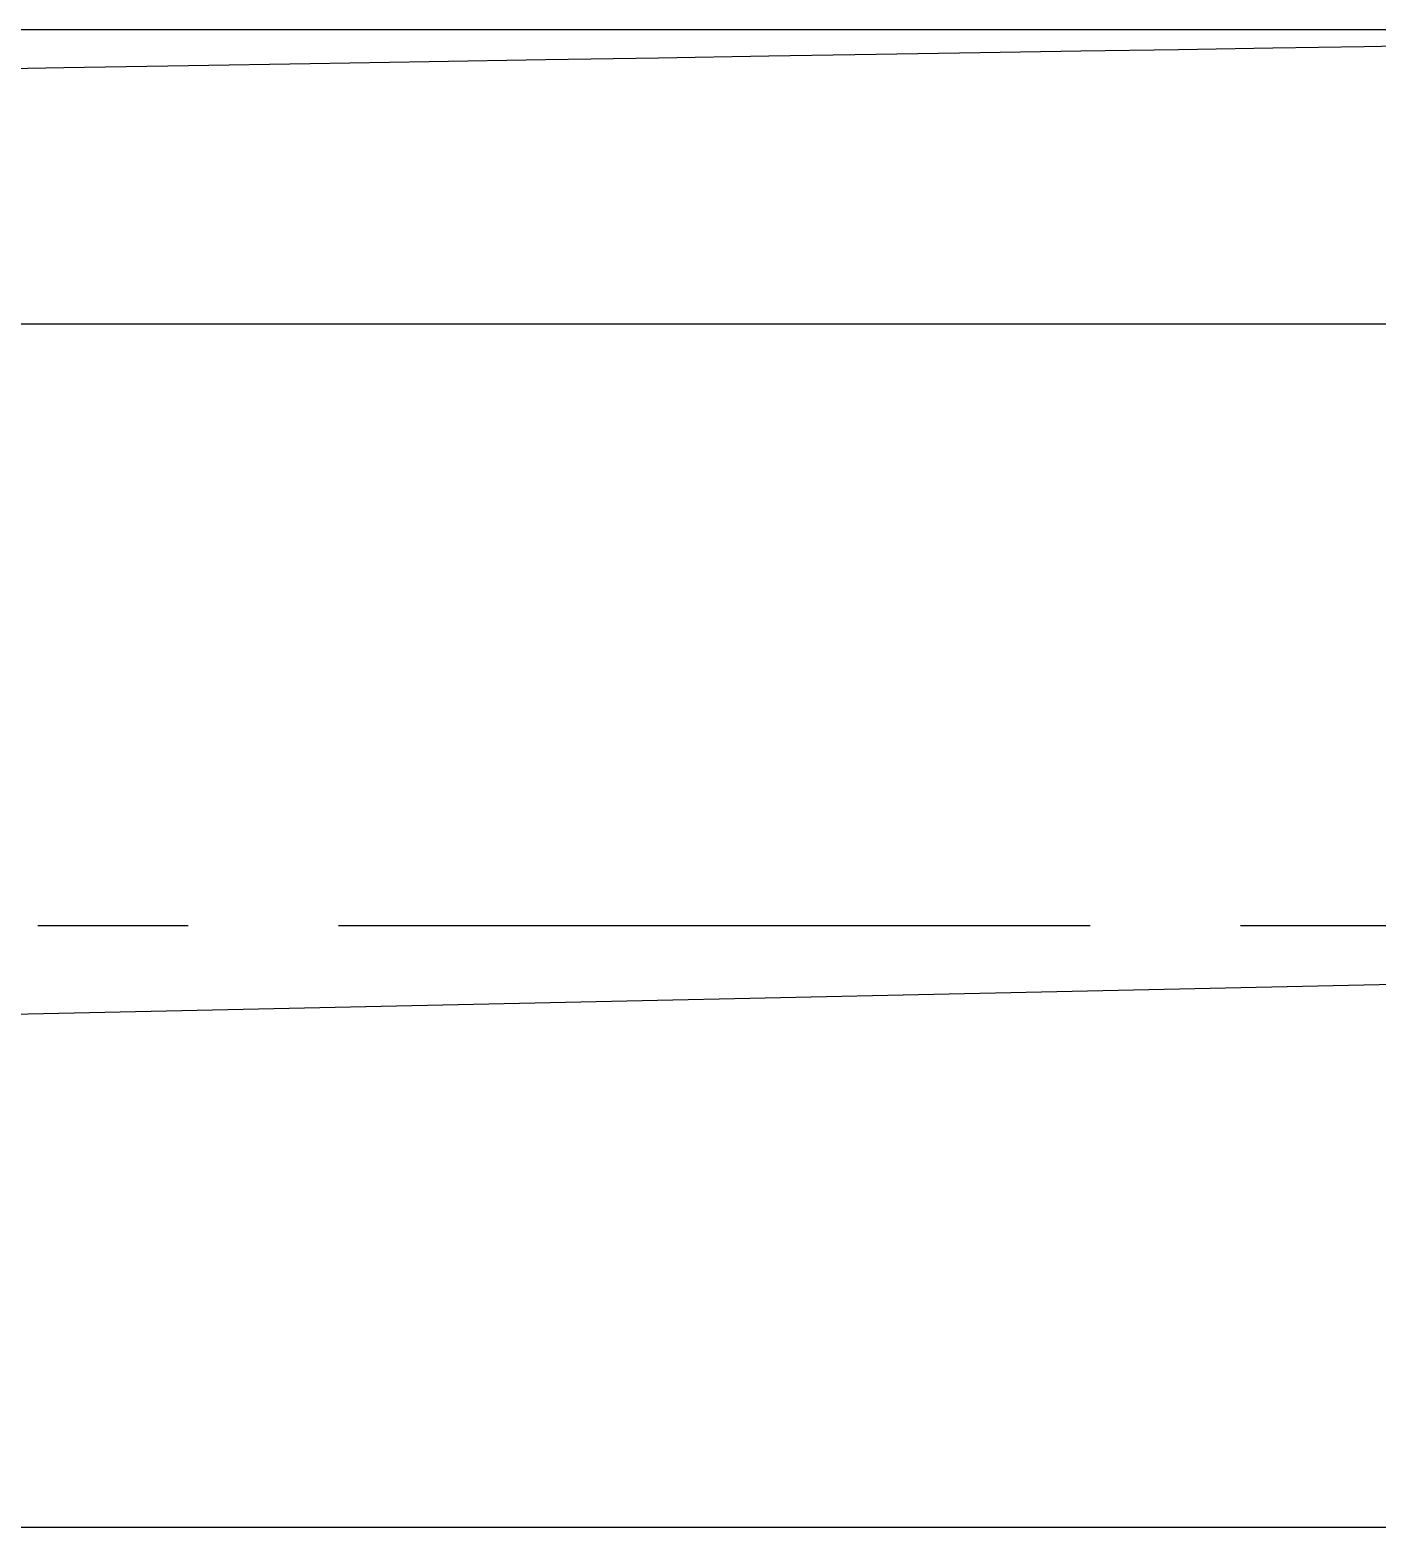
# Model space of a CAD drawing. Header units: inches. Extents: x 0 to 77285, y -118 to 40065.
# Drawn here: x 21129.2 to 21140.4, y 2643.84 to 2656.28 of the extents above; entities that cross this region are included whole.
import ezdxf

# ---------------------------------------------------------------- set-up
doc = ezdxf.new("R2010")
doc.units = ezdxf.units.IN
doc.header["$LTSCALE"] = 5
doc.header["$MEASUREMENT"] = 0
doc.linetypes.add('CENTER', pattern=[2, 1.25, -0.25, 0.25, -0.25])
doc.layers.add('11', color=1, linetype='CENTER')
doc.layers.add('55', color=5, linetype='Continuous')

# ---------------------------------------------------------------- blocks, each defined once
blk = doc.blocks.new('A$C674316cb')
for p, q in [((40.5, 170), (40.5, 5145)), ((50.5, 170), (50.5, 5145))]:
    blk.add_line(p, q)
at = {"layer": '11'}
blk.add_line((45.5, 170), (45.5, 5145), dxfattribs=at)
blk = doc.blocks.new('A$Ce6d7c87e')
for p, q in [((-242.004, -17.558), (-263.504, -17.558)), ((-263.504, -25.861), (-242.004, -25.398))]:
    blk.add_line(p, q)
blk.add_lwpolyline([(-258.336, -17.888), (-257.278, -17.87), (-256.243, -17.853), (-255.23, -17.837), (-254.241, -17.82), (-253.275, -17.804), (-252.334, -17.789), (-251.418, -17.774), (-250.527, -17.759), (-249.662, -17.745), (-248.823, -17.732), (-248.011, -17.719), (-247.227, -17.706), (-246.47, -17.694), (-245.743, -17.682), (-245.044, -17.671), (-244.375, -17.66), (-243.736, -17.65), (-243.127, -17.64), (-242.55, -17.631), (-242.004, -17.622)])
blk = doc.blocks.new('A$Cdd77d11a')
for p, q in [((-47.004, -17.558), (-68.504, -17.558)), ((-68.504, -25.861), (-47.004, -25.398))]:
    blk.add_line(p, q)
blk.add_lwpolyline([(-63.336, -17.888), (-62.278, -17.87), (-61.243, -17.853), (-60.23, -17.837), (-59.241, -17.82), (-58.275, -17.804), (-57.334, -17.789), (-56.418, -17.774), (-55.527, -17.759), (-54.662, -17.745), (-53.823, -17.732), (-53.011, -17.719), (-52.227, -17.706), (-51.47, -17.694), (-50.743, -17.682), (-50.044, -17.671), (-49.375, -17.66), (-48.736, -17.65), (-48.127, -17.64), (-47.55, -17.631), (-47.004, -17.622)])
blk = doc.blocks.new('A$C0d65e141')
at = {"layer": '55'}
for name, p in [('A$Ce6d7c87e', (0, 119.5)), ('A$Cdd77d11a', (-195, 119.5))]:
    blk.add_blockref(name, p, dxfattribs=at)
blk = doc.blocks.new('A$C4ccd2fab')
blk.add_blockref('A$C0d65e141', (0, -34.5))
blk = doc.blocks.new('A$C46a7a1d0')
blk.add_blockref('A$C4ccd2fab', (0, 0, 0))

msp = doc.modelspace()

# ---------------------------------------------------------------- block references
at = {"rotation": 270}
msp.add_blockref('A$C674316cb', (16541.76552788, 2694.33538786), dxfattribs=at)
msp.add_blockref('A$C46a7a1d0', (21386.76167971, 2588.83538786))

doc.saveas('drawing.dxf')
